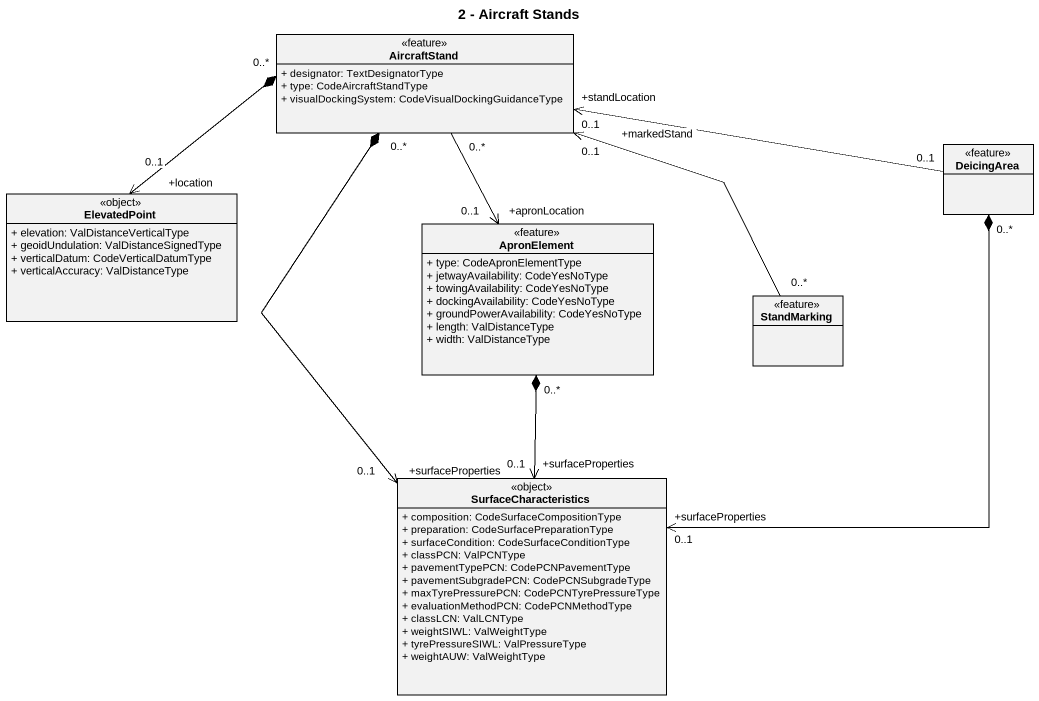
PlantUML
@startuml
title 2 - Aircraft Stands
hide circle
hide empty members
skinparam classAttributeIconSize 0
class AircraftStand <<feature>> {
  + designator: TextDesignatorType
  + type: CodeAircraftStandType
  + visualDockingSystem: CodeVisualDockingGuidanceType
}
class DeicingArea <<feature>>
class ElevatedPoint <<object>> {
  + elevation: ValDistanceVerticalType
  + geoidUndulation: ValDistanceSignedType
  + verticalDatum: CodeVerticalDatumType
  + verticalAccuracy: ValDistanceType
}
class ApronElement <<feature>> {
  + type: CodeApronElementType
  + jetwayAvailability: CodeYesNoType
  + towingAvailability: CodeYesNoType
  + dockingAvailability: CodeYesNoType
  + groundPowerAvailability: CodeYesNoType
  + length: ValDistanceType
  + width: ValDistanceType
}
class StandMarking <<feature>>
class SurfaceCharacteristics <<object>> {
  + composition: CodeSurfaceCompositionType
  + preparation: CodeSurfacePreparationType
  + surfaceCondition: CodeSurfaceConditionType
  + classPCN: ValPCNType
  + pavementTypePCN: CodePCNPavementType
  + pavementSubgradePCN: CodePCNSubgradeType
  + maxTyrePressurePCN: CodePCNTyrePressureType
  + evaluationMethodPCN: CodePCNMethodType
  + classLCN: ValLCNType
  + weightSIWL: ValWeightType
  + tyrePressureSIWL: ValPressureType
  + weightAUW: ValWeightType
}
AircraftStand "0..*" *-left-> "+location\n0..1" ElevatedPoint
AircraftStand "0..*" --> "+apronLocation\n0..1" ApronElement
AircraftStand "0..*" *--> "+surfaceProperties\n0..1" SurfaceCharacteristics
DeicingArea "0..1" -left-> "+standLocation\n0..1" AircraftStand
DeicingArea "0..*" *--> "+surfaceProperties\n0..1" SurfaceCharacteristics
ApronElement "0..*" *--> "+surfaceProperties\n0..1" SurfaceCharacteristics
StandMarking "0..*" -up-> "+markedStand\n0..1" AircraftStand
@enduml
